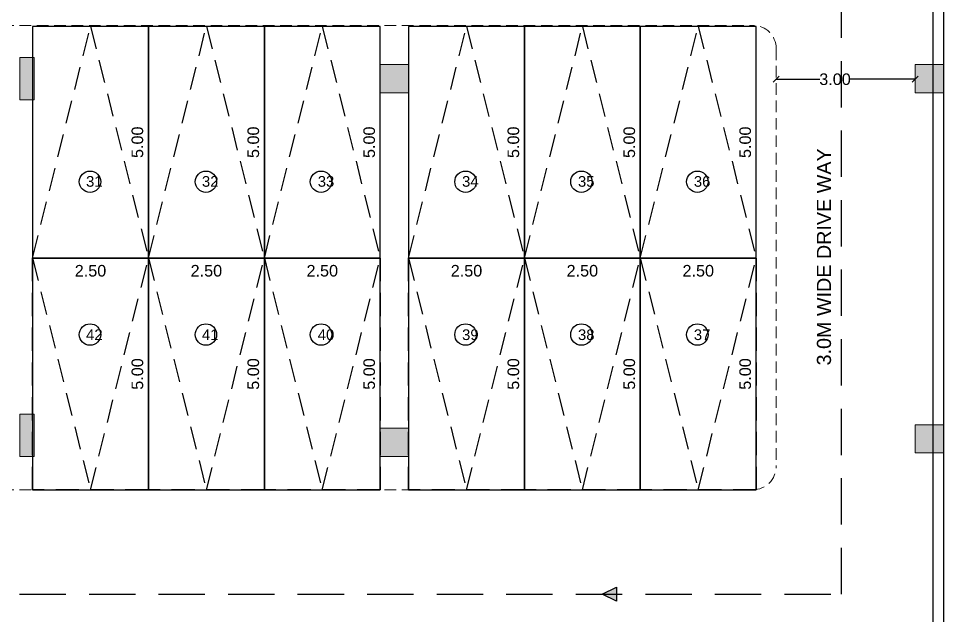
# Model space of a CAD drawing. Header units: metres. Extents: x 71870 to 71989, y 12512 to 13085.
# Drawn here: x 71941.71 to 71961.66, y 13051 to 13063.88 of the extents above; entities that cross this region are included whole.
import ezdxf

# ---------------------------------------------------------------- set-up
doc = ezdxf.new("R2010")
doc.units = ezdxf.units.M
doc.header["$MEASUREMENT"] = 0
doc.linetypes.add('DASHED2', pattern=[0.375, 0.25, -0.125])
doc.linetypes.add('Dim Line', pattern=[0.375, 0.25, -0.125])
doc.layers.get('Defpoints').update_dxf_attribs({"color": 6, "lineweight": 0})
doc.layers.add('02_FB_WALL', color=7, linetype='Continuous', lineweight=30)
doc.layers.add('COL', color=1, linetype='Continuous', lineweight=18)
doc.layers.add('ANGULAR_PARKING_SLOT_1', color=6, linetype='Continuous')
doc.layers.add('BLK_1_LVL_-1_BSMNT_COVERED_PARKING', color=4, linetype='Continuous', plot=False)
doc.layers.add('BLK_1_LVL_-1_BSMNT_FOOT_PRINT', color=1, linetype='Continuous', plot=False)
doc.styles.add('century Gothic', font='arial.ttf')
doc.dimstyles.new('STAND', dxfattribs={"dimtxt": 0.25, "dimasz": 0.13, "dimexe": 0, "dimexo": 0, "dimgap": 0, "dimtad": 0, "dimzin": 0, "dimdsep": 46, "dimtxsty": 'century Gothic', "dimblk": 'OBLIQUE', "dimcen": 0.15, "dimse1": 1, "dimse2": 1, "dimclrd": 5, "dimclre": 7, "dimclrt": 5, "dimazin": 0, "dimtfac": 1, "dimtofl": 0, "dimtmove": 0, "dimatfit": 3, "dimfxl": 0, "dimtolj": 1, "dimtzin": 0, "dimlwd": -1, "dimlwe": -1, "dimarcsym": 0})

# ---------------------------------------------------------------- blocks, each defined once
blk = doc.blocks.new('*U3')
at = {"layer": 'COL'}
h = blk.add_hatch(color=8, dxfattribs=at)
h.dxf.hatch_style = 1
h.paths.add_polyline_path([(2704.938245371904, 761.0034129197866), (2704.938245371904, 737.0034129197867), (2680.938245371905, 737.0034129197867), (2680.938245371905, 761.0034129197866)])
at = {"layer": 'COL', "ltscale": 0.02}
blk.add_lwpolyline([(2704.938245371904, 761.0034129197866), (2704.938245371904, 737.0034129197867), (2680.938245371905, 737.0034129197867), (2680.938245371905, 761.0034129197866)], close=True, dxfattribs=at)
blk = doc.blocks.new('A$C493907E4')
at = {"layer": 'COL'}
h = blk.add_hatch(color=8, dxfattribs=at)
h.dxf.hatch_style = 1
h.paths.add_polyline_path([(12.00006106839282, 35.99996552317314), (12.00006106839282, -3.44768268405e-05), (6.10683928244e-05, -3.44768268405e-05), (6.10683928244e-05, 35.99996552317314)])
at = {"layer": 'COL', "ltscale": 0.02}
blk.add_lwpolyline([(12.00006106839282, 35.99996552317314), (12.00006106839282, -3.44768268405e-05), (6.10683928244e-05, -3.44768268405e-05), (6.10683928244e-05, 35.99996552317314)], close=True, dxfattribs=at)
blk = doc.blocks.new('arrowww')
at = {"layer": '02_FB_WALL'}
h = blk.add_hatch(color=252, dxfattribs=at)
h.dxf.hatch_style = 1
h.paths.add_polyline_path([(156792.6400218279, 14158.60588878008), (156780.6400218278, 14164.60588878008), (156792.6400218279, 14170.60588878008)])
at = {"layer": '02_FB_WALL', "color": 252}
blk.add_lwpolyline([(156792.6400218279, 14158.60588878008), (156780.6400218278, 14164.60588878008), (156792.6400218279, 14170.60588878008)], close=True, dxfattribs=at)
blk = doc.blocks.new('*D274')
at = {"layer": 'Defpoints', "color": 0, "lineweight": 25}
for p in [(71946.77775834095, 13058.7058024061), (71947.01490690527, 13058.7058024061), (71947.01490690527, 13053.7058022461)]:
    blk.add_point(p, dxfattribs=at)
at = {"color": 5, "lineweight": 25, "insert": (71946.77775834093, 13056.20580232607), "char_height": 0.25, "attachment_point": 5, "rotation": 90, "style": 'century Gothic'}
blk.add_mtext('\\A1;5.00', dxfattribs=at)
blk = doc.blocks.new('_Oblique')
at = {"color": 0, "linetype": 'ByBlock', "lineweight": -2}
blk.add_line((-0.5, -0.5), (0.5, 0.5), dxfattribs=at)
blk = doc.blocks.new('*D275')
at = {"layer": 'Defpoints', "color": 0, "lineweight": 25}
for p in [(71944.51490682522, 13058.70580240609), (71947.01490690523, 13058.70580240609), (71944.51490682522, 13058.43190149778)]:
    blk.add_point(p, dxfattribs=at)
at = {"color": 5, "lineweight": 25, "insert": (71945.76490686522, 13058.43190149778), "char_height": 0.25, "attachment_point": 5, "style": 'century Gothic'}
blk.add_mtext('\\A1;2.50', dxfattribs=at)
blk = doc.blocks.new('*D276')
at = {"layer": 'Defpoints', "color": 0, "lineweight": 25}
for p in [(71949.27775842098, 13058.7058024061), (71949.51490698528, 13058.7058024061), (71949.51490698528, 13053.7058022461)]:
    blk.add_point(p, dxfattribs=at)
at = {"color": 5, "lineweight": 25, "insert": (71949.27775842098, 13056.20580232607), "char_height": 0.25, "attachment_point": 5, "rotation": 90, "style": 'century Gothic'}
blk.add_mtext('\\A1;5.00', dxfattribs=at)
blk = doc.blocks.new('*D277')
at = {"layer": 'Defpoints', "color": 0, "lineweight": 25}
for p in [(71947.01490690523, 13058.70580240609), (71949.51490698525, 13058.70580240609), (71947.01490690523, 13058.43190149778)]:
    blk.add_point(p, dxfattribs=at)
at = {"color": 5, "lineweight": 25, "insert": (71948.26490694523, 13058.43190149778), "char_height": 0.25, "attachment_point": 5, "style": 'century Gothic'}
blk.add_mtext('\\A1;2.50', dxfattribs=at)
blk = doc.blocks.new('*D278')
at = {"layer": 'Defpoints', "color": 0, "lineweight": 25}
for p in [(71952.38751340714, 13058.70606397287), (71952.62466197142, 13058.70606397287), (71952.62466197142, 13053.70606381287)]:
    blk.add_point(p, dxfattribs=at)
at = {"color": 5, "lineweight": 25, "insert": (71952.38751340714, 13056.20606389284), "char_height": 0.25, "attachment_point": 5, "rotation": 90, "style": 'century Gothic'}
blk.add_mtext('\\A1;5.00', dxfattribs=at)
blk = doc.blocks.new('*D279')
at = {"layer": 'Defpoints', "color": 0, "lineweight": 25}
for p in [(71950.12466189139, 13058.70606397286), (71952.6246619714, 13058.70606397286), (71950.12466189139, 13058.43216306455)]:
    blk.add_point(p, dxfattribs=at)
at = {"color": 5, "lineweight": 25, "insert": (71951.37466193139, 13058.43216306455), "char_height": 0.25, "attachment_point": 5, "style": 'century Gothic'}
blk.add_mtext('\\A1;2.50', dxfattribs=at)
blk = doc.blocks.new('*D318')
at = {"layer": 'Defpoints', "color": 0, "lineweight": 25}
for p in [(71947.01490690527, 13063.7058025661), (71946.77775834098, 13058.7058024061), (71947.01490690527, 13058.7058024061)]:
    blk.add_point(p, dxfattribs=at)
at = {"color": 5, "lineweight": 25, "insert": (71946.77775834096, 13061.20580248607), "char_height": 0.25, "attachment_point": 5, "rotation": 90, "style": 'century Gothic'}
blk.add_mtext('\\A1;5.00', dxfattribs=at)
blk = doc.blocks.new('*D319')
at = {"layer": 'Defpoints', "color": 0, "lineweight": 25}
for p in [(71949.51490698528, 13063.7058025661), (71949.27775842101, 13058.7058024061), (71949.51490698528, 13058.7058024061)]:
    blk.add_point(p, dxfattribs=at)
at = {"color": 5, "lineweight": 25, "insert": (71949.27775842098, 13061.20580248607), "char_height": 0.25, "attachment_point": 5, "rotation": 90, "style": 'century Gothic'}
blk.add_mtext('\\A1;5.00', dxfattribs=at)
blk = doc.blocks.new('*D320')
at = {"layer": 'Defpoints', "color": 0, "lineweight": 25}
for p in [(71952.62466197142, 13063.70554099933), (71952.38751340719, 13058.70554083933), (71952.62466197142, 13058.70554083933)]:
    blk.add_point(p, dxfattribs=at)
at = {"color": 5, "lineweight": 25, "insert": (71952.38751340717, 13061.20554091931), "char_height": 0.25, "attachment_point": 5, "rotation": 90, "style": 'century Gothic'}
blk.add_mtext('\\A1;5.00', dxfattribs=at)
blk = doc.blocks.new('*D225')
at = {"color": 5}
for p, q in [((71958.05463810835, 13062.56454865034), (71959.00001586071, 13062.56454865034)), ((71961.05463810835, 13062.56454865034), (71959.64837875293, 13062.56454865034))]:
    blk.add_line(p, q, dxfattribs=at)
at = {"layer": 'Defpoints', "color": 0, "lineweight": 25}
for p in [(71958.05463810835, 13062.72861403701), (71961.05463810835, 13062.67548781392), (71958.05463810835, 13062.56454865034)]:
    blk.add_point(p, dxfattribs=at)
at = {"color": 5, "xscale": 0.13, "yscale": 0.13, "zscale": 0.13, "rotation": 180}
blk.add_blockref('_Oblique', (71958.05463810835, 13062.56454865034), dxfattribs=at)
at = {"color": 5, "xscale": 0.13, "yscale": 0.13, "zscale": 0.13}
blk.add_blockref('_Oblique', (71961.05463810835, 13062.56454865034), dxfattribs=at)
at = {"color": 5, "lineweight": 25, "insert": (71959.32419730682, 13062.56454865034), "char_height": 0.25, "attachment_point": 5, "style": 'century Gothic'}
blk.add_mtext('\\A1;3.00', dxfattribs=at)
blk = doc.blocks.new('*D355')
at = {"color": 5}
for p, q in [((71969.13637052584, 13075.41971563938), (71969.13637052584, 13059.07745688983)), ((71969.13637052584, 13041.89174657138), (71969.13637052584, 13058.23400532093))]:
    blk.add_line(p, q, dxfattribs=at)
at = {"layer": 'Defpoints', "color": 0, "lineweight": 25}
for p in [(71961.66424646806, 13075.41971563938), (71969.13637052584, 13075.41971563938), (71961.66423810838, 13041.89174657138)]:
    blk.add_point(p, dxfattribs=at)
at = {"color": 5, "xscale": 0.13, "yscale": 0.13, "zscale": 0.13}
for p, rotation in [((71969.13637052584, 13075.41971563938), 90), ((71969.13637052584, 13041.89174657138), 270)]:
    blk.add_blockref('_Oblique', p, dxfattribs=dict(at, rotation=rotation))
at = {"color": 5, "lineweight": 25, "insert": (71969.13637052583, 13058.65573110536), "char_height": 0.25, "attachment_point": 5, "rotation": 90, "style": 'century Gothic'}
blk.add_mtext('\\A1;33.53', dxfattribs=at)
blk = doc.blocks.new('*D359')
at = {"layer": 'Defpoints', "color": 0, "lineweight": 25}
for p in [(71954.88751348719, 13058.70606397287), (71955.12466205143, 13058.70606397287), (71955.12466205143, 13053.70606381287)]:
    blk.add_point(p, dxfattribs=at)
at = {"color": 5, "lineweight": 25, "insert": (71954.88751348718, 13056.20606389284), "char_height": 0.25, "attachment_point": 5, "rotation": 90, "style": 'century Gothic'}
blk.add_mtext('\\A1;5.00', dxfattribs=at)
blk = doc.blocks.new('*D360')
at = {"layer": 'Defpoints', "color": 0, "lineweight": 25}
for p in [(71952.6246619714, 13058.70606397286), (71955.1246620514, 13058.70606397286), (71952.6246619714, 13058.43216306455)]:
    blk.add_point(p, dxfattribs=at)
at = {"color": 5, "lineweight": 25, "insert": (71953.8746620114, 13058.43216306455), "char_height": 0.25, "attachment_point": 5, "style": 'century Gothic'}
blk.add_mtext('\\A1;2.50', dxfattribs=at)
blk = doc.blocks.new('*D361')
at = {"layer": 'Defpoints', "color": 0, "lineweight": 25}
for p in [(71955.12466205143, 13063.70554099933), (71954.88751348722, 13058.70554083933), (71955.12466205143, 13058.70554083933)]:
    blk.add_point(p, dxfattribs=at)
at = {"color": 5, "lineweight": 25, "insert": (71954.88751348722, 13061.20554091931), "char_height": 0.25, "attachment_point": 5, "rotation": 90, "style": 'century Gothic'}
blk.add_mtext('\\A1;5.00', dxfattribs=at)
blk = doc.blocks.new('*D362')
at = {"layer": 'Defpoints', "color": 0, "lineweight": 25}
for p in [(71957.3875135672, 13058.70606397287), (71957.62466213142, 13058.70606397287), (71957.62466213142, 13053.70606381287)]:
    blk.add_point(p, dxfattribs=at)
at = {"color": 5, "lineweight": 25, "insert": (71957.38751356718, 13056.20606389284), "char_height": 0.25, "attachment_point": 5, "rotation": 90, "style": 'century Gothic'}
blk.add_mtext('\\A1;5.00', dxfattribs=at)
blk = doc.blocks.new('*D363')
at = {"layer": 'Defpoints', "color": 0, "lineweight": 25}
for p in [(71955.1246620514, 13058.70606397286), (71957.62466213142, 13058.70606397286), (71955.1246620514, 13058.43216306455)]:
    blk.add_point(p, dxfattribs=at)
at = {"color": 5, "lineweight": 25, "insert": (71956.3746620914, 13058.43216306455), "char_height": 0.25, "attachment_point": 5, "style": 'century Gothic'}
blk.add_mtext('\\A1;2.50', dxfattribs=at)
blk = doc.blocks.new('*D364')
at = {"layer": 'Defpoints', "color": 0, "lineweight": 25}
for p in [(71957.62466213142, 13063.70554099933), (71957.38751356723, 13058.70554083933), (71957.62466213142, 13058.70554083933)]:
    blk.add_point(p, dxfattribs=at)
at = {"color": 5, "lineweight": 25, "insert": (71957.38751356721, 13061.20554091931), "char_height": 0.25, "attachment_point": 5, "rotation": 90, "style": 'century Gothic'}
blk.add_mtext('\\A1;5.00', dxfattribs=at)
blk = doc.blocks.new('*D365')
at = {"layer": 'Defpoints', "color": 0, "lineweight": 25}
for p in [(71944.27791316711, 13058.7058024061), (71944.51506173139, 13058.7058024061), (71944.51506173139, 13053.7058022461)]:
    blk.add_point(p, dxfattribs=at)
at = {"color": 5, "lineweight": 25, "insert": (71944.2779131671, 13056.20580232607), "char_height": 0.25, "attachment_point": 5, "rotation": 90, "style": 'century Gothic'}
blk.add_mtext('\\A1;5.00', dxfattribs=at)
blk = doc.blocks.new('*D366')
at = {"layer": 'Defpoints', "color": 0, "lineweight": 25}
for p in [(71942.01506165137, 13058.70580240609), (71944.51506173138, 13058.70580240609), (71942.01506165137, 13058.43190149778)]:
    blk.add_point(p, dxfattribs=at)
at = {"color": 5, "lineweight": 25, "insert": (71943.26506169137, 13058.43190149778), "char_height": 0.25, "attachment_point": 5, "style": 'century Gothic'}
blk.add_mtext('\\A1;2.50', dxfattribs=at)
blk = doc.blocks.new('*D367')
at = {"layer": 'Defpoints', "color": 0, "lineweight": 25}
for p in [(71944.51506173139, 13063.7058025661), (71944.27791316714, 13058.7058024061), (71944.51506173139, 13058.7058024061)]:
    blk.add_point(p, dxfattribs=at)
at = {"color": 5, "lineweight": 25, "insert": (71944.27791316713, 13061.20580248607), "char_height": 0.25, "attachment_point": 5, "rotation": 90, "style": 'century Gothic'}
blk.add_mtext('\\A1;5.00', dxfattribs=at)

msp = doc.modelspace()

# ---------------------------------------------------------------- linework, layer by layer
at = {"linetype": 'Dim Line', "ltscale": 4}
for p, q in [((71959.46074036756, 13051.45782766248), (71959.46074036756, 13069.33988686697)), ((71913.23326289117, 13051.45553636712), (71959.46074036756, 13051.45782766248))]:
    msp.add_line(p, q, dxfattribs=at)
msp.add_line((71961.43563824022, 13068.81011579981), (71961.43563824022, 13042.50134657137))
at = {"color": 32, "linetype": 'Dim Line', "lineweight": 9}
for p, q in [((71915.48323810835, 13063.72861403709), (71957.55463810835, 13063.728614037)), ((71958.05463810835, 13063.22861403701), (71958.05463810835, 13054.20773318864)), ((71915.48326289117, 13053.70564789261), (71957.55466289117, 13053.70773318926))]:
    msp.add_line(p, q, dxfattribs=at)
at = {"color": 4, "linetype": 'DASHED2', "lineweight": 25, "ltscale": 2}
for points in [[(71942.01506165137, 13058.70580240609), (71944.51506173138, 13058.70580240609), (71944.51506173138, 13063.70580256609), (71942.01506165137, 13063.70580256609)], [(71944.51490682522, 13058.70580240609), (71947.01490690523, 13058.70580240609), (71947.01490690523, 13063.70580256609), (71944.51490682522, 13063.70580256609)], [(71947.01490690523, 13058.70580240609), (71949.51490698525, 13058.70580240609), (71949.51490698525, 13063.70580256609), (71947.01490690523, 13063.70580256609)], [(71950.12466189139, 13058.70554083932), (71952.6246619714, 13058.70554083932), (71952.6246619714, 13063.70554099932), (71950.12466189139, 13063.70554099932)], [(71952.6246619714, 13058.70554083932), (71955.1246620514, 13058.70554083932), (71955.1246620514, 13063.70554099932), (71952.6246619714, 13063.70554099932)], [(71955.1246620514, 13058.70554083932), (71957.62466213142, 13058.70554083932), (71957.62466213142, 13063.70554099932), (71955.1246620514, 13063.70554099932)], [(71942.01506165137, 13058.70580240609), (71944.51506173138, 13058.70580240609), (71944.51506173138, 13053.70580224609), (71942.01506165137, 13053.70580224609)], [(71944.51490682522, 13058.70580240609), (71947.01490690523, 13058.70580240609), (71947.01490690523, 13053.70580224609), (71944.51490682522, 13053.70580224609)], [(71947.01490690523, 13058.70580240609), (71949.51490698525, 13058.70580240609), (71949.51490698525, 13053.70580224609), (71947.01490690523, 13053.70580224609)], [(71950.12466189139, 13058.70606397286), (71952.6246619714, 13058.70606397286), (71952.6246619714, 13053.70606381286), (71950.12466189139, 13053.70606381286)], [(71952.6246619714, 13058.70606397286), (71955.1246620514, 13058.70606397286), (71955.1246620514, 13053.70606381286), (71952.6246619714, 13053.70606381286)], [(71955.1246620514, 13058.70606397286), (71957.62466213142, 13058.70606397286), (71957.62466213142, 13053.70606381286), (71955.1246620514, 13053.70606381286)]]:
    msp.add_lwpolyline(points, close=True, dxfattribs=at)
for points in [[(71942.01506165137, 13058.70580240609), (71943.26506169137, 13063.70580256609), (71944.51506173138, 13058.70580240609)], [(71944.51490682522, 13058.70580240609), (71945.76490686522, 13063.70580256609), (71947.01490690523, 13058.70580240609)], [(71947.01490690523, 13058.70580240609), (71948.26490694523, 13063.70580256609), (71949.51490698525, 13058.70580240609)], [(71950.12466189139, 13058.70554083932), (71951.37466193139, 13063.70554099932), (71952.6246619714, 13058.70554083932)], [(71952.6246619714, 13058.70554083932), (71953.8746620114, 13063.70554099932), (71955.1246620514, 13058.70554083932)], [(71955.1246620514, 13058.70554083932), (71956.3746620914, 13063.70554099932), (71957.62466213142, 13058.70554083932)], [(71942.01506165137, 13058.70580240609), (71943.26506169137, 13053.70580224609), (71944.51506173138, 13058.70580240609)], [(71944.51490682522, 13058.70580240609), (71945.76490686522, 13053.70580224609), (71947.01490690523, 13058.70580240609)], [(71947.01490690523, 13058.70580240609), (71948.26490694523, 13053.70580224609), (71949.51490698525, 13058.70580240609)], [(71950.12466189139, 13058.70606397286), (71951.37466193139, 13053.70606381286), (71952.6246619714, 13058.70606397286)], [(71952.6246619714, 13058.70606397286), (71953.8746620114, 13053.70606381286), (71955.1246620514, 13058.70606397286)], [(71955.1246620514, 13058.70606397286), (71956.3746620914, 13053.70606381286), (71957.62466213142, 13058.70606397286)]]:
    msp.add_lwpolyline(points, dxfattribs=at)
at = {"color": 4, "linetype": 'Continuous', "lineweight": 25, "ltscale": 2}
for centre in [(71943.25520919322, 13060.35397229257), (71945.75505436707, 13060.35397229257), (71948.23744297963, 13060.35397229257), (71951.3547008095, 13060.35397229257), (71953.85470088951, 13060.35397229257), (71956.35470096952, 13060.35397229257), (71943.25520919322, 13057.05710938608), (71945.75505436707, 13057.05710938608), (71948.23744297963, 13057.05710938608), (71951.3547008095, 13057.05710938608), (71953.85470088951, 13057.05710938608), (71956.35470096952, 13057.05710938608)]:
    msp.add_circle(centre, 0.2314522181623033, dxfattribs=at)
at = {"color": 32, "linetype": 'Dim Line', "lineweight": 9}
for centre, start, end in [((71957.55463810835, 13063.22861403701), 0, 90), ((71957.55463810835, 13054.20773318864), 270.0028399029451, 0)]:
    msp.add_arc(centre, 0.5, start, end, dxfattribs=at)
at = {"layer": 'ANGULAR_PARKING_SLOT_1', "color": 6, "lineweight": 25}
for points in [[(71942.01537146367, 13058.7054305704), (71944.51537154366, 13058.7054305704), (71944.51537154366, 13063.70518294152), (71942.01537146367, 13063.70518294152)], [(71944.51521663753, 13058.7054305704), (71947.01521671753, 13058.7054305704), (71947.01521671753, 13063.70518294152), (71944.51521663753, 13063.70518294152)], [(71947.01537162367, 13058.70677325369), (71949.51537170367, 13058.70677325369), (71949.51537170367, 13063.70652562481), (71947.01537162367, 13063.70652562481)], [(71950.12497170367, 13058.7054305704), (71952.62497178368, 13058.7054305704), (71952.62497178368, 13063.70518294152), (71950.12497170367, 13063.70518294152)], [(71952.62497178368, 13058.7054305704), (71955.12497186367, 13058.7054305704), (71955.12497186367, 13063.70518294152), (71952.62497178368, 13063.70518294152)], [(71955.12497186367, 13058.7054305704), (71957.62497194369, 13058.7054305704), (71957.62497194369, 13063.70518294152), (71955.12497186367, 13063.70518294152)], [(71942.01521655751, 13053.70605003497), (71944.51521663753, 13053.70605003497), (71944.51521663753, 13058.70580240609), (71942.01521655751, 13058.70580240609)], [(71944.51506173138, 13053.70605003497), (71947.01506181138, 13053.70605003497), (71947.01506181138, 13058.70580240609), (71944.51506173138, 13058.70580240609)], [(71947.01521671753, 13053.70739271826), (71949.51521679753, 13053.70739271826), (71949.51521679753, 13058.70714508938), (71947.01521671753, 13058.70714508938)], [(71950.12481679753, 13053.70605003497), (71952.62481687753, 13053.70605003497), (71952.62481687753, 13058.70580240609), (71950.12481679753, 13058.70580240609)], [(71952.62481687753, 13053.70605003497), (71955.12481695754, 13053.70605003497), (71955.12481695754, 13058.70580240609), (71952.62481687753, 13058.70580240609)], [(71955.12481695754, 13053.70605003497), (71957.62481703755, 13053.70605003497), (71957.62481703755, 13058.70580240609), (71955.12481695754, 13058.70580240609)]]:
    msp.add_lwpolyline(points, close=True, dxfattribs=at)
at = {"layer": 'BLK_1_LVL_-1_BSMNT_COVERED_PARKING', "color": 4, "lineweight": 25}
msp.add_lwpolyline([(71909.87363810831, 13075.41974657137), (71961.66423810835, 13075.41974657137), (71961.66423810835, 13041.89174657137), (71909.87363810831, 13041.89174657137)], close=True, dxfattribs=at)
at = {"layer": 'BLK_1_LVL_-1_BSMNT_FOOT_PRINT', "lineweight": 25}
msp.add_lwpolyline([(71909.87363810831, 13075.41974657137), (71961.66423810835, 13075.41974657137), (71961.66423810835, 13041.89174657137), (71909.87363810831, 13041.89174657137)], close=True, dxfattribs=at)

# ---------------------------------------------------------------- block references
at = {"xscale": 0.0254, "yscale": 0.0254, "zscale": 0.0254, "rotation": 180}
for p in [(71942.04761834868, 13063.0372393704), (71942.04761834868, 13055.34105202091)]:
    msp.add_blockref('A$C493907E4', p, dxfattribs=at)
at = {"xscale": 0.0254, "yscale": 0.0254, "zscale": 0.0254}
for name, p in [('*U3', (71881.41938536508, 13043.55535355795)), ('*U3', (71892.9588066759, 13043.55535355795)), ('*U3', (71881.41938536508, 13035.70676620846)), ('*U3', (71892.9588066759, 13035.78292144346)), ('arrowww', (67972.07595253242, 12691.67658250059))]:
    msp.add_blockref(name, p, dxfattribs=at)

# ---------------------------------------------------------------- texts
at = {"insert": (71958.93287310847, 13056.39042038306), "char_height": 0.3048, "width": 5.016218579669534, "attachment_point": 1, "rotation": 90.00002230481024, "style": 'century Gothic'}
msp.add_mtext('3.0M WIDE DRIVE WAY', dxfattribs=at)
at = {"color": 4, "linetype": 'Continuous', "lineweight": 25, "ltscale": 2, "char_height": 0.23, "width": 0.1616853806251871, "style": 'century Gothic'}
for s, insert, attachment_point, rotation in [('31', (71943.16879212519, 13060.24250874407), 7, 359.9999776951897), ('32', (71945.66863729905, 13060.24250874407), 7, 359.9999776951897), ('33', (71948.16671265214, 13060.24250874407), 7, 359.9999776951897), ('34', (71951.27940152843, 13060.24250874407), 7, 359.9999776951897), ('35', (71953.77940160845, 13060.24250874407), 7, 359.9999776951897), ('36', (71956.27940168844, 13060.24250874407), 7, 359.9999776951897), ('42', (71943.16879212519, 13057.16857293458), 1, 2.230481023309375e-05), ('41', (71945.66863729905, 13057.16857293458), 1, 2.230481023309375e-05), ('40', (71948.16671265214, 13057.16857293458), 1, 2.230481023309375e-05), ('39', (71951.27940152843, 13057.16857293458), 1, 2.230481023309375e-05), ('38', (71953.77940160845, 13057.16857293458), 1, 2.230481023309375e-05), ('37', (71956.27940168844, 13057.16857293458), 1, 2.230481023309375e-05)]:
    msp.add_mtext(s, dxfattribs=dict(at, insert=insert, attachment_point=attachment_point, rotation=rotation))

# ---------------------------------------------------------------- dimensions: what is measured, and where the dimension line sits
at = {"lineweight": 25}
dim = msp.add_linear_dim(base=(71969.13637052584, 13075.41971563938), p1=(71961.66423810835, 13041.89174657137), p2=(71961.66424646803, 13075.41971563938), angle=90, dimstyle='STAND', dxfattribs=at)
dim.commit()
dim.dimension.update_dxf_attribs({"geometry": '*D355', "text_midpoint": (71969.13637052583, 13058.65573110536)})
for p1, p2, distance, picture, middle in [((71944.51506173138, 13063.70580256609), (71944.51506173138, 13058.70580240609), -0.23714856423612218, '*D367', (71944.27791316713, 13061.20580248607)), ((71947.01490690523, 13063.70580256609), (71947.01490690523, 13058.70580240609), -0.2371485642506741, '*D318', (71946.77775834096, 13061.20580248607)), ((71949.51490698525, 13063.70580256609), (71949.51490698525, 13058.70580240609), -0.23714856423612218, '*D319', (71949.27775842098, 13061.20580248607)), ((71952.6246619714, 13063.70554099932), (71952.6246619714, 13058.70554083932), -0.23714856420701835, '*D320', (71952.38751340717, 13061.20554091931)), ((71955.1246620514, 13063.70554099932), (71955.1246620514, 13058.70554083932), -0.23714856417791452, '*D361', (71954.88751348722, 13061.20554091931)), ((71957.62466213142, 13063.70554099932), (71957.62466213142, 13058.70554083932), -0.23714856419246644, '*D364', (71957.38751356721, 13061.20554091931)), ((71944.51506173138, 13058.70580240609), (71942.01506165137, 13058.70580240609), 0.27390090831067937, '*D366', (71943.26506169137, 13058.43190149778)), ((71944.51506173138, 13053.70580224609), (71944.51506173138, 13058.70580240609), 0.23714856426522601, '*D365', (71944.2779131671, 13056.20580232607)), ((71947.01490690523, 13058.70580240609), (71944.51490682522, 13058.70580240609), 0.27390090831067937, '*D275', (71945.76490686522, 13058.43190149778)), ((71947.01490690523, 13053.70580224609), (71947.01490690523, 13058.70580240609), 0.23714856427977793, '*D274', (71946.77775834093, 13056.20580232607)), ((71949.51490698525, 13058.70580240609), (71947.01490690523, 13058.70580240609), 0.27390090831067937, '*D277', (71948.26490694523, 13058.43190149778)), ((71949.51490698525, 13053.70580224609), (71949.51490698525, 13058.70580240609), 0.23714856426522601, '*D276', (71949.27775842098, 13056.20580232607)), ((71952.6246619714, 13058.70606397286), (71950.12466189139, 13058.70606397286), 0.27390090831067937, '*D279', (71951.37466193139, 13058.43216306455)), ((71952.6246619714, 13053.70606381286), (71952.6246619714, 13058.70606397286), 0.2371485642506741, '*D278', (71952.38751340714, 13056.20606389284)), ((71955.1246620514, 13058.70606397286), (71952.6246619714, 13058.70606397286), 0.27390090831067937, '*D360', (71953.8746620114, 13058.43216306455)), ((71955.1246620514, 13053.70606381286), (71955.1246620514, 13058.70606397286), 0.23714856420701835, '*D359', (71954.88751348718, 13056.20606389284)), ((71957.62466213142, 13058.70606397286), (71955.1246620514, 13058.70606397286), 0.27390090831067937, '*D363', (71956.3746620914, 13058.43216306455)), ((71957.62466213142, 13053.70606381286), (71957.62466213142, 13058.70606397286), 0.23714856422157027, '*D362', (71957.38751356718, 13056.20606389284))]:
    dim = msp.add_aligned_dim(p1=p1, p2=p2, distance=distance, dimstyle='STAND', override={"dimsd1": 1, "dimsd2": 1}, dxfattribs=at)
    dim.commit()
    dim.dimension.update_dxf_attribs({"geometry": picture, "text_midpoint": middle})
dim = msp.add_linear_dim(base=(71958.05463810835, 13062.56454865034), p1=(71961.05463810835, 13062.67548781392), p2=(71958.05463810835, 13062.72861403701), dimstyle='STAND', dxfattribs=at)
dim.commit()
dim.dimension.update_dxf_attribs({"geometry": '*D225', "text_midpoint": (71959.32419730682, 13062.56454865034), "dimtype": 160})

doc.saveas('drawing.dxf')
